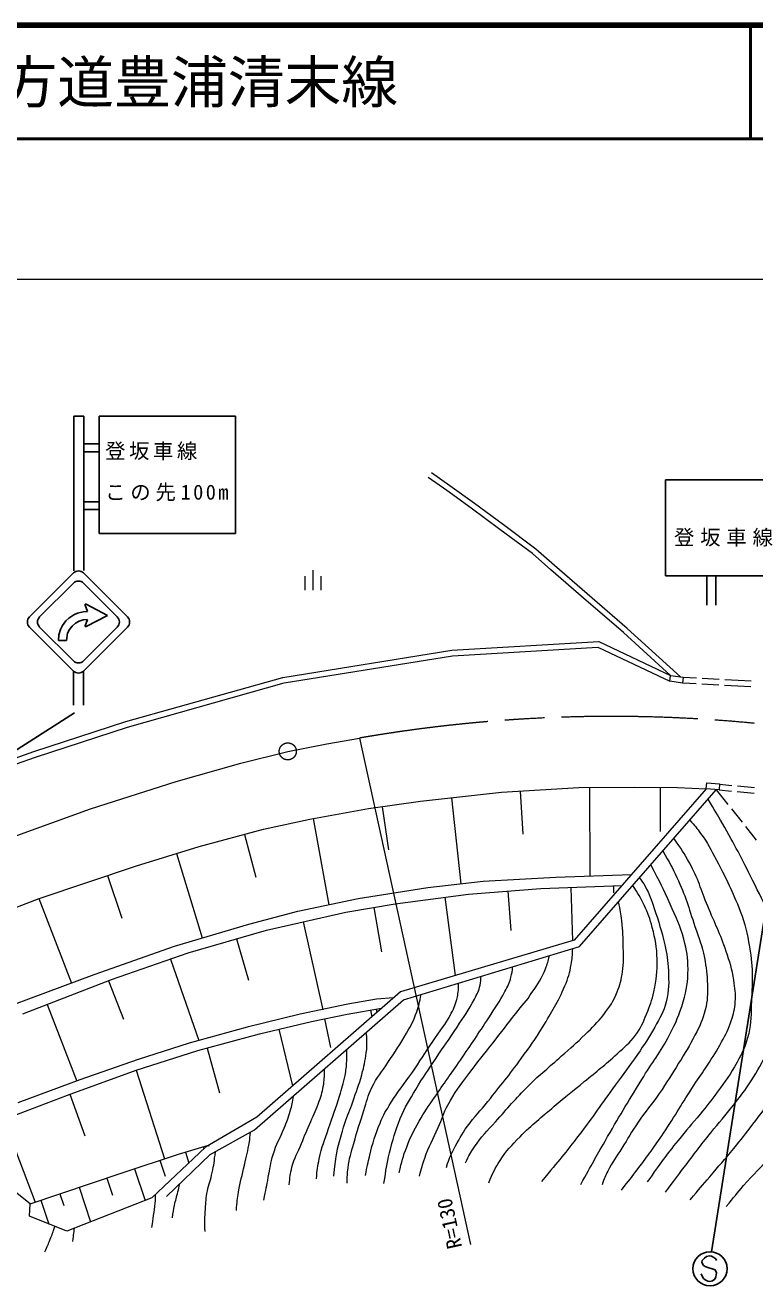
# Model space of a CAD drawing. Units: millimetres, scale not verified. Extents: x 40000 to 680000, y 20000 to 380000.
# Drawn here: x 233918 to 298122, y 269154 to 380000 of the extents above; entities that cross this region are included whole.
import ezdxf
from ezdxf.enums import TextEntityAlignment as Align

# ---------------------------------------------------------------- set-up
doc = ezdxf.new("R2010")
doc.units = ezdxf.units.MM
doc.header["$LTSCALE"] = 1000
doc.linetypes.add('CHAIN', pattern=[18.5, 12, -1.5, 3.5, -1.5])
for name, color, linetype, lineweight in [('M-BMK', 2, 'CHAIN', 13), ('M-STR-HTXT', 7, 'Continuous', 13), ('M-STR-STRC', 7, 'Continuous', 25), ('M-TTL', 2, 'Continuous', 140), ('M-TTL-LINE', 7, 'Continuous', 50), ('M-WORK', 1, 'Continuous', 13)]:
    doc.layers.add(name, color=color, linetype=linetype, lineweight=lineweight)
doc.layers.add('M-TTL-TXT', color=7, linetype='Continuous')
doc.styles.add('ＭＳ ゴシック', font='')
doc.styles.get('ＭＳ ゴシック').set_extended_font_data('MS Gothic')

msp = doc.modelspace()

# ---------------------------------------------------------------- linework, layer by layer
at = {"layer": 'M-BMK'}
for p, q in [((260453, 316820), (263348, 317317)), ((252898, 315116), (257025, 316145)), ((257025, 316145), (260453, 316820)), ((247197, 313491), (252898, 315116)), ((239651, 311100), (247197, 313491)), ((228942, 307224), (239651, 311100))]:
    msp.add_line(p, q, dxfattribs=at)
msp.add_circle((257025, 316145), 750, dxfattribs=at)
msp.add_arc((285510, 189220), 130000, 54.03579, 99.81552, dxfattribs=at)
at = {"layer": 'M-STR-HTXT'}
for p, q in [((68267, 357680), (577425, 357680)), ((263348, 317317), (273113, 272791))]:
    msp.add_line(p, q, dxfattribs=at)
at = {"layer": 'M-STR-STRC'}
for p, q in [((238191, 345635), (238191, 332016)), ((239079, 345635), (238191, 345635)), ((239079, 345635), (239079, 332049)), ((240436, 335318), (240436, 345618)), ((240436, 345618), (252414, 345618)), ((252414, 345618), (252414, 335318)), ((240436, 343201), (239079, 343201)), ((240436, 342477), (239079, 342477)), ((290255, 331576), (290255, 340031)), ((290255, 340031), (305380, 340031)), ((240436, 338102), (239079, 338102)), ((240436, 337411), (239079, 337411)), ((252414, 335318), (240436, 335318)), ((238161, 331833), (234297, 327968)), ((239052, 331833), (242917, 327968)), ((305380, 331576), (290255, 331576)), ((293905, 331576), (293905, 328993)), ((294693, 331576), (294693, 328993)), ((238161, 330942), (235188, 327968)), ((242026, 327968), (239052, 330942)), ((238188, 328153), (237771, 327873)), ((238534, 328306), (238188, 328153)), ((239022, 328429), (238534, 328306)), ((239398, 328457), (239022, 328429)), ((239398, 328457), (239191, 329008)), ((239280, 329086), (241162, 328104)), ((234297, 327077), (238161, 323213)), ((238161, 324104), (235188, 327077)), ((237199, 327207), (237031, 326869)), ((237498, 327612), (237199, 327207)), ((237771, 327873), (237498, 327612)), ((238048, 327168), (237819, 326868)), ((238334, 327415), (238048, 327168)), ((238663, 327599), (238334, 327415)), ((239023, 327713), (238663, 327599)), ((239398, 327751), (239023, 327713)), ((242917, 327077), (239052, 323213)), ((242026, 327077), (239052, 324104)), ((239398, 327751), (239191, 327200)), ((239280, 327122), (241162, 328104)), ((236886, 326387), (236839, 325899)), ((236839, 325899), (237545, 325899)), ((237031, 326869), (236886, 326387)), ((237655, 326529), (237545, 325899)), ((237819, 326868), (237655, 326529)), ((238161, 323213), (238161, 320216)), ((239052, 323213), (239052, 320216)), ((210291, 301743), (238270, 319532)), ((294299, 272150), (300589, 311753)), ((293685, 271591), (293493, 271383)), ((293882, 271731), (293685, 271591)), ((294131, 271781), (293882, 271731)), ((294304, 271757), (294131, 271781)), ((294521, 271649), (294304, 271757)), ((294686, 271537), (294521, 271649)), ((293493, 271383), (293469, 271213)), ((293469, 271213), (293598, 270939)), ((293598, 270939), (293824, 270830)), ((293824, 270830), (294623, 270548)), ((294623, 270548), (294744, 270289)), ((294738, 271370), (294686, 271537)), ((293474, 270051), (293415, 270215)), ((293600, 269784), (293474, 270051)), ((293755, 269674), (293600, 269784)), ((293975, 269562), (293755, 269674)), ((294155, 269537), (293975, 269562)), ((294406, 269580), (294155, 269537)), ((294593, 269724), (294406, 269580)), ((294699, 269948), (294593, 269724)), ((294744, 270289), (294699, 269948))]:
    msp.add_line(p, q, dxfattribs=at)
msp.add_circle((294180, 270654), 1500, dxfattribs=at)
for centre, radius, start, end in [((238607, 331387), 630, 45, 135), ((238607, 330496), 630, 45, 135.00015), ((239250, 329030), 63, 62.44717, 200.55603), ((234742, 327523), 630, 135, 225), ((235633, 327523), 630, 135.00016, 224.99989), ((239250, 327177), 63, 159.44395, 297.55281), ((241580, 327523), 630, 314.99995, 45), ((242471, 327523), 630, 315, 45), ((238607, 324549), 630, 224.99989, 314.99995), ((238607, 323658), 630, 225, 315)]:
    msp.add_arc(centre, radius, start, end, dxfattribs=at)
at = {"layer": 'M-TTL'}
msp.add_line((680000, 380000), (40000, 380000), dxfattribs=at)
at = {"layer": 'M-TTL-LINE'}
for p, q in [((297750, 380000), (297750, 370000)), ((40000, 370000), (680000, 370000))]:
    msp.add_line(p, q, dxfattribs=at)
at = {"layer": 'M-WORK'}
for p, q in [((271297, 339489), (269670, 340635)), ((271007, 339081), (269382, 340227)), ((273459, 337941), (271297, 339489)), ((273165, 337536), (271007, 339081)), ((275696, 335671), (273165, 337536)), ((275994, 336073), (273459, 337941)), ((278863, 333928), (275994, 336073)), ((278547, 333540), (275696, 335671)), ((280501, 332478), (278863, 333928)), ((280172, 332101), (278547, 333540)), ((258560, 330329), (258560, 331554)), ((259260, 330329), (259260, 332079)), ((259960, 330329), (259960, 331554)), ((283049, 329624), (280172, 332101)), ((283375, 330002), (280501, 332478)), ((286566, 326587), (283049, 329624)), ((286897, 326961), (283375, 330002)), ((290709, 322832), (286566, 326587)), ((291596, 322700), (286897, 326961)), ((256591, 322649), (271456, 325046)), ((271456, 325046), (284404, 325819)), ((271511, 324549), (284306, 325312)), ((284306, 325312), (290631, 322309)), ((284404, 325819), (290709, 322832)), ((256699, 322159), (271511, 324549)), ((242764, 318759), (256591, 322649)), ((290631, 322309), (290709, 322832)), ((290709, 322832), (291826, 322666)), ((291826, 322666), (291748, 322143)), ((291826, 322666), (292988, 322603)), ((293487, 322575), (294985, 322493)), ((242909, 318280), (256699, 322159)), ((291748, 322143), (290631, 322309)), ((291798, 322167), (292962, 322103)), ((293461, 322076), (294959, 321994)), ((295458, 321967), (296621, 321903)), ((295484, 322466), (296647, 322402)), ((296621, 321903), (297775, 321847)), ((296647, 322402), (297810, 322346)), ((234665, 316122), (242764, 318759)), ((234826, 315648), (242909, 318280)), ((226806, 313351), (234665, 316122)), ((226986, 312884), (234826, 315648)), ((275828, 312548), (282648, 312974)), ((277484, 312652), (277722, 308852)), ((293854, 312841), (282217, 299540)), ((282648, 312974), (287523, 313001)), ((282685, 298983), (294736, 312775)), ((283565, 312979), (283608, 305179)), ((287523, 313001), (291307, 312980)), ((289806, 312988), (289784, 309088)), ((291307, 312980), (293854, 312841)), ((293854, 312841), (293894, 313386)), ((294985, 312757), (293854, 312841)), ((293894, 313386), (295026, 313302)), ((294736, 312775), (295763, 311483)), ((295026, 313302), (294985, 312757)), ((294985, 312757), (296063, 312658)), ((295031, 313255), (296114, 313156)), ((296561, 312613), (298055, 312476)), ((296612, 313110), (298105, 312973)), ((264133, 311110), (268715, 311776)), ((268715, 311776), (275828, 312548)), ((271423, 312070), (272245, 304501)), ((258965, 310177), (264133, 311110)), ((265321, 311282), (265874, 307477)), ((296074, 311091), (297007, 309917)), ((249241, 307779), (254889, 309298)), ((254889, 309298), (258965, 310177)), ((259260, 310230), (260625, 302661)), ((297318, 309526), (298252, 308351)), ((253207, 308846), (254215, 305097)), ((243699, 306092), (249241, 307779)), ((247228, 307167), (249490, 299740)), ((235157, 303215), (243699, 306092)), ((241163, 305238), (242433, 301467)), ((274207, 304727), (280601, 305073)), ((280601, 305073), (287262, 305306)), ((263231, 303209), (269359, 304168)), ((269359, 304168), (274207, 304727)), ((272914, 303594), (279307, 304100)), ((276382, 303868), (276656, 300409)), ((279307, 304100), (286419, 304344)), ((281923, 304190), (282084, 299501)), ((285674, 304318), (285695, 303713)), ((229100, 300888), (235157, 303215)), ((235130, 303205), (237984, 295777)), ((257903, 302090), (263231, 303209)), ((262124, 301995), (266466, 302741)), ((266466, 302741), (272914, 303594)), ((270859, 303322), (271769, 296442)), ((253588, 300944), (257903, 302090)), ((255144, 300424), (262124, 301995)), ((264588, 302419), (265259, 298516)), ((247061, 299026), (253588, 300944)), ((248271, 298426), (255144, 300424)), ((258382, 301153), (260122, 293426)), ((252512, 299658), (253569, 296021)), ((282217, 299540), (266949, 295013)), ((240001, 296522), (247061, 299026)), ((241504, 296081), (248271, 298426)), ((267206, 294305), (282685, 298983)), ((246718, 297887), (249198, 290730)), ((230117, 292872), (240001, 296522)), ((233698, 293071), (241504, 296081)), ((241254, 295984), (242555, 292610)), ((266949, 295013), (254292, 283986)), ((235855, 293902), (238457, 287154)), ((254105, 282867), (267206, 294305)), ((262310, 293926), (258107, 293042)), ((264844, 294352), (262310, 293926)), ((266319, 294464), (264844, 294352)), ((258107, 293042), (253465, 291905)), ((259104, 292407), (262265, 293046)), ((260266, 292642), (260776, 290120)), ((262265, 293046), (265275, 293555)), ((264313, 293392), (264412, 292803)), ((264806, 293475), (264855, 293181)), ((253465, 291905), (248350, 290496)), ((254522, 291323), (259104, 292407)), ((256252, 291732), (257436, 286725)), ((248350, 290496), (243863, 289052)), ((249123, 289832), (254522, 291323)), ((243688, 288109), (249123, 289832)), ((249936, 290056), (251024, 286119)), ((243863, 289052), (238724, 287252)), ((238724, 287252), (233277, 285251)), ((237649, 285924), (243688, 288109)), ((243697, 288112), (246165, 280324)), ((237847, 285996), (239170, 282340)), ((230741, 283296), (237649, 285924)), ((232032, 283787), (234797, 276520)), ((254292, 283986), (249790, 281356)), ((250198, 280700), (254105, 282867)), ((234348, 276369), (227437, 281820)), ((242456, 279088), (247412, 280739)), ((249790, 281356), (245054, 276874)), ((246344, 277006), (250198, 280700)), ((247412, 280739), (250062, 281515)), ((248022, 280918), (248305, 279951)), ((249569, 281371), (249620, 281196)), ((250049, 281511), (250075, 281424)), ((243532, 279446), (244466, 276644)), ((245773, 280193), (246240, 278792)), ((234348, 276369), (242456, 279088)), ((241094, 278631), (241605, 277108)), ((236977, 277250), (237329, 276200)), ((238657, 277814), (239679, 274768)), ((234308, 275276), (234348, 276369)), ((235296, 276687), (236000, 274586)), ((245054, 276874), (237576, 273944)), ((237576, 273944), (234308, 275276))]:
    msp.add_line(p, q, dxfattribs=at)
for points, knots in [([(290252, 277372), (291049, 278445), (291254, 278718), (291904, 279574), (292809, 280769), (293314, 281440), (294248, 282611), (295010, 283567), (295485, 284064), (296238, 285027), (296775, 285715), (297097, 286087), (297570, 286821), (298222, 287832), (298566, 288414), (299115, 289485), (299564, 290360), (299826, 290851), (300163, 291776), (300475, 292633), (300639, 293128), (300767, 294031), (300902, 294986), (300904, 295541), (300802, 296500), (300685, 297603), (300483, 298204), (300180, 299271), (299914, 300212), (299754, 300739), (299399, 301651), (298905, 302920), (298535, 303594), (297925, 304812), (296937, 306785), (296385, 307894), (295279, 309803), (294791, 310643), (294633, 310924), (294005, 311939)], [0, 0, 0, 0, 1, 1, 1, 2, 2, 2, 3, 3, 3, 4, 4, 4, 5, 5, 5, 6, 6, 6, 7, 7, 7, 8, 8, 8, 9, 9, 9, 10, 10, 10, 11, 11, 11, 12, 12, 12, 13, 13, 13, 13]), ([(292404, 310107), (292873, 309579), (293004, 309405), (293356, 308929), (293992, 308069), (294255, 307520), (294753, 306573), (295651, 304864), (296141, 303892), (296841, 302093), (297302, 300910), (297440, 300199), (297658, 298949), (298006, 296963), (297887, 295805), (297814, 293790), (297773, 292680), (297790, 292036), (297494, 290966), (297249, 290081), (296990, 289620), (296562, 288808), (295984, 287713), (295521, 287179), (294803, 286170), (294253, 285397), (293908, 284990), (293311, 284252), (292568, 283334), (292108, 282855), (291367, 281935), (290252, 280550), (289917, 280056), (288649, 278285)], [0, 0, 0, 0, 1, 1, 1, 2, 2, 2, 3, 3, 3, 4, 4, 4, 5, 5, 5, 6, 6, 6, 7, 7, 7, 8, 8, 8, 9, 9, 9, 10, 10, 10, 11, 11, 11, 11]), ([(286385, 277565), (287102, 278469), (287287, 278711), (287850, 279457), (288754, 280653), (289251, 281330), (290088, 282574), (291182, 284200), (291707, 285169), (292779, 286810), (293225, 287494), (293513, 287852), (293951, 288541), (294454, 289334), (294762, 289764), (295203, 290593), (295579, 291300), (295805, 291697), (296055, 292458), (296265, 293093), (296354, 293468), (296402, 294136), (296455, 294875), (296378, 295295), (296269, 296027), (296118, 297039), (295922, 297587), (295602, 298558), (295079, 300150), (294619, 300980), (293977, 302528), (293359, 304019), (293168, 304930), (292379, 306337), (291889, 307212), (291692, 307536), (291001, 308502)], [0, 0, 0, 0, 1, 1, 1, 2, 2, 2, 3, 3, 3, 4, 4, 4, 5, 5, 5, 6, 6, 6, 7, 7, 7, 8, 8, 8, 9, 9, 9, 10, 10, 10, 11, 11, 11, 12, 12, 12, 12]), ([(290028, 307388), (290650, 306323), (290816, 305987), (291260, 305059), (292035, 303437), (292282, 302446), (292858, 300743), (293217, 299683), (293474, 299098), (293684, 297999), (293858, 297094), (293940, 296576), (293951, 295655), (293961, 294777), (293972, 294269), (293764, 293417), (293541, 292501), (293279, 292023), (292858, 291179), (292364, 290185), (292001, 289674), (291420, 288728), (290773, 287675), (290415, 287082), (289715, 286064), (289019, 285052), (288543, 284547), (287850, 283533), (287254, 282661), (286970, 282139), (286411, 281242), (285928, 280464), (285580, 280070), (285186, 279244), (284967, 278785), (284888, 278614), (284680, 278045)], [0, 0, 0, 0, 1, 1, 1, 2, 2, 2, 3, 3, 3, 4, 4, 4, 5, 5, 5, 6, 6, 6, 7, 7, 7, 8, 8, 8, 9, 9, 9, 10, 10, 10, 11, 11, 11, 12, 12, 12, 12]), ([(292428, 276719), (293266, 277706), (293477, 277954), (294151, 278744), (294975, 279710), (295461, 280230), (296264, 281213), (296939, 282039), (297315, 282505), (297951, 283362), (298643, 284292), (299068, 284789), (299674, 285777), (300124, 286510), (300311, 286958), (300722, 287713), (301287, 288749), (301754, 289259), (302178, 290359), (302520, 291245), (302682, 291764), (302818, 292704), (302974, 293790), (303052, 294418), (302942, 295510), (302845, 296475), (302674, 297001), (302445, 297943), (302085, 299424), (301831, 300241), (301362, 301691), (300663, 303846), (300325, 304564), (299250, 307095)], [0, 0, 0, 0, 1, 1, 1, 2, 2, 2, 3, 3, 3, 4, 4, 4, 5, 5, 5, 6, 6, 6, 7, 7, 7, 8, 8, 8, 9, 9, 9, 10, 10, 10, 11, 11, 11, 11]), ([(282815, 278072), (283829, 279922), (284099, 280402), (284946, 281881), (286168, 284015), (286891, 285189), (288170, 287289), (289113, 288838), (289777, 289627), (290621, 291232), (291191, 292318), (291472, 292959), (291820, 294136), (292138, 295216), (292248, 295861), (292246, 296987), (292244, 298027), (292133, 298617), (291873, 299624), (291549, 300878), (291188, 301526), (290674, 302714), (290076, 304098), (289825, 304558), (288972, 306179)], [0, 0, 0, 0, 1, 1, 1, 2, 2, 2, 3, 3, 3, 4, 4, 4, 5, 5, 5, 6, 6, 6, 7, 7, 7, 8, 8, 8, 8]), ([(287977, 305040), (288221, 304706), (288286, 304589), (288463, 304286), (288876, 303577), (288994, 303118), (289262, 302341), (289686, 301112), (289904, 300412), (290194, 299144), (290394, 298274), (290468, 297772), (290514, 296880), (290569, 295807), (290570, 295183), (290328, 294136), (290111, 293201), (289772, 292742), (289315, 291898), (288788, 290923), (288424, 290414), (287797, 289500), (287054, 288420), (286595, 287845), (285825, 286783), (284587, 285077), (283940, 284086), (282655, 282414), (281407, 280789), (280969, 280265), (279352, 278338)], [0, 0, 0, 0, 1, 1, 1, 2, 2, 2, 3, 3, 3, 4, 4, 4, 5, 5, 5, 6, 6, 6, 7, 7, 7, 8, 8, 8, 9, 9, 9, 10, 10, 10, 10]), ([(274716, 278205), (275094, 279131), (275243, 279448), (275702, 280176), (276269, 281076), (276718, 281493), (277460, 282254), (278561, 283383), (279275, 283916), (280471, 284945), (281479, 285813), (282086, 286251), (283108, 287103), (284248, 288053), (284923, 288545), (286012, 289554), (286676, 290169), (287090, 290485), (287637, 291206), (288127, 291851), (288286, 292295), (288596, 293044), (288905, 293792), (289069, 294223), (289235, 295015), (289466, 296110), (289556, 296747), (289528, 297866), (289501, 298971), (289373, 299591), (289102, 300663), (288902, 301453), (288740, 301888), (288392, 302625), (288057, 303334), (287892, 303586), (287380, 304357)], [0, 0, 0, 0, 1, 1, 1, 2, 2, 2, 3, 3, 3, 4, 4, 4, 5, 5, 5, 6, 6, 6, 7, 7, 7, 8, 8, 8, 9, 9, 9, 10, 10, 10, 11, 11, 11, 12, 12, 12, 12]), ([(272657, 279973), (272989, 280637), (273115, 280841), (273456, 281368), (274065, 282310), (274560, 282728), (275303, 283570), (276411, 284827), (277014, 285552), (278202, 286733), (279289, 287813), (279978, 288334), (281115, 289361), (281927, 290096), (282412, 290477), (283193, 291244), (283866, 291904), (284252, 292273), (284827, 293020), (285375, 293733), (285671, 294161), (286017, 294991), (286293, 295653), (286378, 296058), (286479, 296768), (286594, 297578), (286562, 298044), (286550, 298863), (286535, 299794), (286522, 300319), (286408, 301243), (286326, 301906), (286289, 302138), (286134, 302930)], [0, 0, 0, 0, 1, 1, 1, 2, 2, 2, 3, 3, 3, 4, 4, 4, 5, 5, 5, 6, 6, 6, 7, 7, 7, 8, 8, 8, 9, 9, 9, 10, 10, 10, 11, 11, 11, 11]), ([(295609, 276112), (296321, 277009), (296524, 277251), (297136, 277959), (298045, 279009), (298623, 279536), (299569, 280552), (300349, 281389), (300856, 281798), (301558, 282701), (302173, 283491), (302455, 283985), (302926, 284868), (303384, 285725), (303595, 286232), (303938, 287141), (304342, 288208), (304553, 288818), (304809, 289930), (305080, 291107), (305194, 291780), (305288, 292984), (305358, 293877), (305373, 294385), (305288, 295275), (305208, 296124), (305096, 296592), (304915, 297424), (304512, 299277), (304160, 299924), (303299, 302000)], [0, 0, 0, 0, 1, 1, 1, 2, 2, 2, 3, 3, 3, 4, 4, 4, 5, 5, 5, 6, 6, 6, 7, 7, 7, 8, 8, 8, 9, 9, 9, 10, 10, 10, 10]), ([(268605, 278799), (268800, 279542), (268872, 279758), (269078, 280362), (269452, 281456), (269804, 282013), (270262, 283073), (270595, 283843), (270714, 284306), (271109, 285045), (271719, 286187), (272191, 286753), (272956, 287798), (273747, 288879), (274246, 289441), (275069, 290497), (275863, 291515), (276303, 292089), (277094, 293108), (277649, 293823), (278028, 294175), (278515, 294937), (279022, 295731), (279378, 296151), (279705, 297033), (279869, 297475), (279933, 297652), (280055, 298188)], [0, 0, 0, 0, 1, 1, 1, 2, 2, 2, 3, 3, 3, 4, 4, 4, 5, 5, 5, 6, 6, 6, 7, 7, 7, 8, 8, 8, 9, 9, 9, 9]), ([(270992, 279567), (271006, 279629), (271013, 279647), (271027, 279697), (271199, 280300), (271348, 280625), (271643, 281178), (272072, 281978), (272291, 282446), (272827, 283179), (273483, 284074), (273945, 284502), (274639, 285369), (275800, 286820), (276473, 287617), (277557, 289127), (278326, 290197), (278788, 290780), (279458, 291915), (280272, 293295), (280796, 294042), (281411, 295521), (281706, 296228), (281833, 296648), (281962, 297403), (282055, 297947), (282076, 298157), (282104, 298808)], [0, 0, 0, 0, 1, 1, 1, 2, 2, 2, 3, 3, 3, 4, 4, 4, 5, 5, 5, 6, 6, 6, 7, 7, 7, 8, 8, 8, 9, 9, 9, 9]), ([(266825, 279072), (267075, 280146), (267159, 280488), (267488, 281357), (267835, 282274), (268105, 282760), (268577, 283619), (269048, 284474), (269394, 284904), (269939, 285715), (270808, 287008), (271335, 287706), (272212, 288994), (273201, 290446), (273759, 291256), (274714, 292730), (275286, 293614), (275634, 294095), (276134, 295021), (276392, 295497), (276539, 295774), (276667, 296300), (276752, 296649), (276777, 296792), (276810, 297208)], [0, 0, 0, 0, 1, 1, 1, 2, 2, 2, 3, 3, 3, 4, 4, 4, 5, 5, 5, 6, 6, 6, 7, 7, 7, 8, 8, 8, 8]), ([(265490, 278149), (265675, 279425), (265737, 279806), (265987, 280849), (266275, 282050), (266460, 282725), (266928, 283868), (267358, 284916), (267721, 285449), (268296, 286425), (268943, 287523), (269369, 288099), (270072, 289161), (270784, 290235), (271215, 290816), (271919, 291896), (272538, 292846), (272918, 293361), (273447, 294364), (273688, 294821), (273843, 295083), (273944, 295590), (274004, 295889), (274022, 296016), (274030, 296367)], [0, 0, 0, 0, 1, 1, 1, 2, 2, 2, 3, 3, 3, 4, 4, 4, 5, 5, 5, 6, 6, 6, 7, 7, 7, 8, 8, 8, 8]), ([(263865, 278851), (264014, 279695), (264069, 279938), (264238, 280627), (264515, 281758), (264715, 282385), (265144, 283468), (265434, 284201), (265692, 284571), (266103, 285244), (266751, 286308), (267228, 286828), (267932, 287855), (268673, 288936), (269073, 289551), (269797, 290644), (270434, 291604), (270881, 292090), (271413, 293112), (271690, 293644), (271826, 293964), (271946, 294551), (272041, 295020), (272055, 295219), (272061, 295772)], [0, 0, 0, 0, 1, 1, 1, 2, 2, 2, 3, 3, 3, 4, 4, 4, 5, 5, 5, 6, 6, 6, 7, 7, 7, 8, 8, 8, 8]), ([(262254, 278173), (262251, 278794), (262267, 278994), (262325, 279517), (262421, 280376), (262607, 280837), (262834, 281672), (263147, 282818), (263363, 283448), (263728, 284578), (263983, 285367), (264063, 285837), (264421, 286585), (264863, 287509), (265290, 287925), (265842, 288788), (266487, 289795), (266904, 290326), (267485, 291372), (267877, 292077), (268118, 292471), (268373, 293237), (268568, 293822), (268623, 294058), (268750, 294771)], [0, 0, 0, 0, 1, 1, 1, 2, 2, 2, 3, 3, 3, 4, 4, 4, 5, 5, 5, 6, 6, 6, 7, 7, 7, 8, 8, 8, 8]), ([(261075, 278785), (261159, 279737), (261197, 280025), (261341, 280809), (261534, 281862), (261735, 282433), (262051, 283456), (262283, 284204), (262486, 284599), (262744, 285338), (263067, 286264), (263285, 286772), (263543, 287718), (263747, 288462), (263827, 288890), (263934, 289654), (263993, 290074), (264005, 290314), (263987, 290737), (263976, 291012), (263968, 291113), (263924, 291439)], [0, 0, 0, 0, 1, 1, 1, 2, 2, 2, 3, 3, 3, 4, 4, 4, 5, 5, 5, 6, 6, 6, 7, 7, 7, 7]), ([(259545, 278560), (259619, 279382), (259660, 279638), (259794, 280319), (260003, 281387), (260275, 281947), (260611, 282983), (260974, 284106), (261242, 284714), (261587, 285842), (261802, 286542), (261922, 286936), (262067, 287654), (262164, 288133), (262182, 288409), (262209, 288897), (262232, 289309), (262232, 289454), (262221, 289952)], [0, 0, 0, 0, 1, 1, 1, 2, 2, 2, 3, 3, 3, 4, 4, 4, 5, 5, 5, 6, 6, 6, 6]), ([(257153, 278029), (257214, 278740), (257253, 278980), (257396, 279574), (257602, 280430), (257891, 280855), (258225, 281670), (258535, 282428), (258728, 282845), (259048, 283600), (259341, 284293), (259549, 284664), (259794, 285376), (259991, 285952), (260099, 286283), (260184, 286886), (260259, 287409), (260263, 287616), (260256, 288237)], [0, 0, 0, 0, 1, 1, 1, 2, 2, 2, 3, 3, 3, 4, 4, 4, 5, 5, 5, 6, 6, 6, 6]), ([(254922, 276672), (255106, 277654), (255153, 277907), (255313, 278696), (255472, 279482), (255510, 279935), (255739, 280703), (256018, 281639), (256344, 282102), (256699, 283012), (256926, 283597), (257078, 283918), (257249, 284522), (257396, 285042), (257435, 285235), (257549, 285874)], [0, 0, 0, 0, 1, 1, 1, 2, 2, 2, 3, 3, 3, 4, 4, 4, 5, 5, 5, 5]), ([(252507, 275786), (252563, 276549), (252590, 276774), (252685, 277402), (252825, 278337), (253016, 278840), (253217, 279764), (253391, 280560), (253530, 281000), (253644, 281807), (253691, 282142), (253709, 282258), (253747, 282668)], [0, 0, 0, 0, 1, 1, 1, 2, 2, 2, 3, 3, 3, 4, 4, 4, 4]), ([(249745, 273930), (249729, 274858), (249718, 275128), (249772, 275892), (249816, 276519), (249836, 276873), (249950, 277491), (250068, 278133), (250240, 278468), (250376, 279107), (250528, 279821), (250554, 280079), (250657, 280955)], [0, 0, 0, 0, 1, 1, 1, 2, 2, 2, 3, 3, 3, 4, 4, 4, 4]), ([(245368, 277172), (245360, 276817), (245354, 276716), (245332, 276425), (245298, 275993), (245250, 275753), (245190, 275324), (245132, 274914), (245111, 274783), (245030, 274276)], [0, 0, 0, 0, 1, 1, 1, 2, 2, 2, 3, 3, 3, 3]), ([(246877, 275129), (246947, 275645), (246969, 275792), (247055, 276212), (247150, 276682), (247246, 276935), (247356, 277402), (247425, 277689), (247446, 277782), (247526, 278139)], [0, 0, 0, 0, 1, 1, 1, 2, 2, 2, 3, 3, 3, 3]), ([(235652, 272131), (235889, 272659), (235954, 272804), (236126, 273244), (236296, 273679), (236346, 273828), (236529, 274371)], [0, 0, 0, 0, 1, 1, 1, 2, 2, 2, 2]), ([(238108, 273041), (238153, 273404), (238165, 273496), (238202, 273787), (238224, 273953), (238231, 274004), (238258, 274211)], [0, 0, 0, 0, 1, 1, 1, 2, 2, 2, 2])]:
    msp.add_open_spline(points, degree=3, knots=knots, dxfattribs=at)

# ---------------------------------------------------------------- texts
at = {"layer": 'M-STR-HTXT', "style": 'ＭＳ ゴシック'}
msp.add_text('R=130', height=1320, rotation=102.37, dxfattribs=at).set_placement((271727, 272428), align=Align.MIDDLE_LEFT)
at = {"layer": 'M-STR-STRC', "char_height": 1320, "attachment_point": 7, "style": 'ＭＳ ゴシック'}
for s, insert in [('\\T1.17;登坂車線', (240950, 341752)), ('\\T1.23;この先100m', (240950, 338129)), ('\\T1.28;登坂車線', (291010, 334152))]:
    msp.add_mtext(s, dxfattribs=dict(at, insert=insert))
at = {"layer": 'M-TTL-TXT', "style": 'ＭＳ ゴシック'}
msp.add_text('主要地方道豊浦清末線', height=3666, dxfattribs=at).set_placement((216734, 375000), align=Align.MIDDLE_LEFT)

doc.saveas('drawing.dxf')
